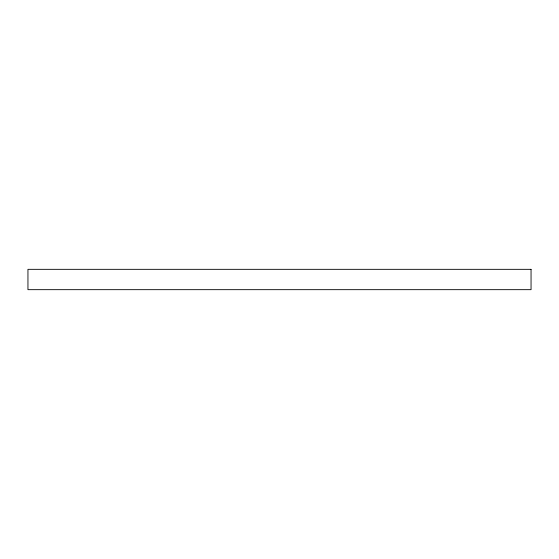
<?xml version="1.0" encoding="UTF-8"?>
<svg xmlns="http://www.w3.org/2000/svg" width="559" height="559" viewBox="0 0 559 559"><rect width="100%" height="100%" fill="white"/><g stroke="black" fill="none" stroke-linecap="round" stroke-linejoin="round"><path stroke-width="0.84" d="M531.05 269.333L27.95 269.333L27.95 289.667L531.05 289.667L531.05 269.333"/></g></svg>
